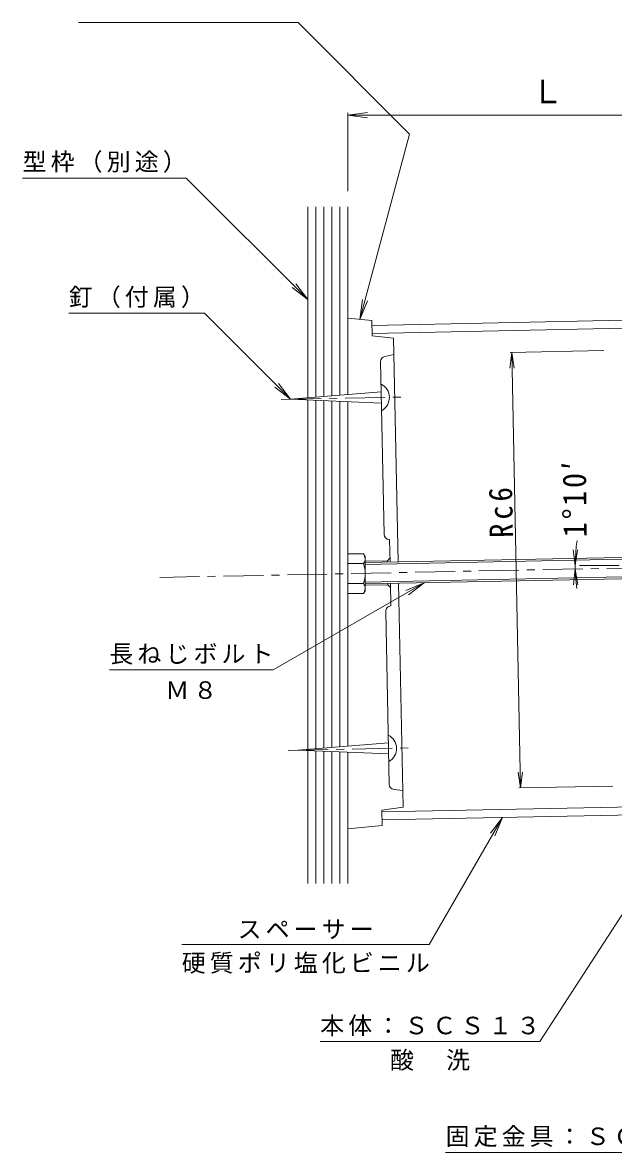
# Model space of a CAD drawing. Units: millimetres, scale not verified. Extents: x -790 to 782, y -582 to 568.
# Drawn here: x -789.9 to -568, y -387.7 to 37.2 of the extents above; entities that cross this region are included whole.
import ezdxf
from ezdxf.enums import TextEntityAlignment as Align

# ---------------------------------------------------------------- set-up
doc = ezdxf.new("R2010")
doc.units = ezdxf.units.MM
doc.header["$LTSCALE"] = 3
doc.linetypes.add('CHAIN1', pattern=[8, 5, -1, 1, -1])
for name, color, linetype, lineweight in [('3-0', 4, 'Continuous', 9), ('3-3', 4, 'Continuous', 9), ('3-4', 7, 'Continuous', 9), ('3-5', 7, 'Continuous', 9), ('3-9', 7, 'Continuous', 9), ('3-A', 2, 'Continuous', 9), ('3-B', 3, 'Continuous', 9), ('3-F', 7, 'Continuous', 9)]:
    doc.layers.add(name, color=color, linetype=linetype, lineweight=lineweight)
doc.styles.add('ＭＳ ゴシック', font='')
doc.styles.get('ＭＳ ゴシック').set_extended_font_data('MS Gothic')

msp = doc.modelspace()

# ---------------------------------------------------------------- linework, layer by layer
at = {"layer": '3-0', "linetype": 'CHAIN1'}
for p, q in [((-738.436, -171.462), (-511.45, -166.839)), ((-517.739, -166.967), (-582.752, -166.967))]:
    msp.add_line(p, q, dxfattribs=at)
at = {"layer": '3-3'}
for p, q in [((-658.683, -76.672), (-563.753, -74.739)), ((-658.622, -79.672), (-563.692, -77.739)), ((-654.957, -259.634), (-560.088, -257.702)), ((-654.896, -262.634), (-560.027, -260.702))]:
    msp.add_line(p, q, dxfattribs=at)
at = {"layer": '3-4'}
for p, q in [((-667.739, 2.44), (-660.303, 3.419)), ((-667.739, 3.34), (-667.739, -26.128)), ((-667.739, 2.44), (-517.739, 2.44)), ((-667.739, 2.44), (-660.303, 1.461)), ((-667.739, -89.506), (-667.739, -66.755))]:
    msp.add_line(p, q, dxfattribs=at)
at = {"layer": '3-4', "color": 6}
for p, q in [((-667.739, -74.002), (-658.72, -74.819)), ((-667.739, -74.002), (-667.739, -102.683)), ((-658.72, -74.819), (-658.603, -80.568)), ((-658.603, -80.568), (-650.585, -81.405)), ((-650.585, -81.405), (-648.869, -165.637)), ((-653.786, -88.299), (-650.457, -87.653)), ((-654.082, -155.241), (-655.404, -90.303)), ((-667.739, -105.331), (-667.739, -234.876)), ((-652.042, -157.2), (-651.869, -165.698)), ((-652.879, -165.219), (-661.239, -165.389)), ((-652.695, -174.217), (-661.239, -174.391)), ((-652.705, -173.717), (-652.695, -174.217)), ((-651.675, -175.196), (-652.695, -174.217)), ((-651.706, -173.697), (-651.533, -182.195)), ((-648.706, -173.635), (-646.991, -257.868)), ((-653.492, -184.235), (-652.167, -249.263)), ((-667.739, -237.193), (-667.739, -266.042)), ((-647.118, -251.619), (-650.416, -251.207)), ((-654.969, -259.031), (-646.991, -257.868)), ((-654.969, -259.031), (-654.852, -264.779)), ((-654.852, -264.779), (-667.739, -266.042))]:
    msp.add_line(p, q, dxfattribs=at)
at = {"layer": '3-4', "color": 6, "linetype": 'CHAIN1'}
for p, q in [((-692.79, -104.519), (-647.766, -103.602)), ((-690.102, -236.491), (-645.078, -235.574))]:
    msp.add_line(p, q, dxfattribs=at)
at = {"layer": '3-4', "color": 6}
msp.add_lwpolyline([(-651.899, -164.198), (-652.879, -165.219), (-652.868, -165.719)], dxfattribs=at)
for centre, start, end in [((-653.405, -90.262), 100.97882, 181.16667), ((-652.082, -155.2), 181.16667, 271.16667), ((-651.492, -184.194), 91.16667, 181.16667), ((-650.168, -249.222), 181.16667, 262.86652)]:
    msp.add_arc(centre, 2, start, end, dxfattribs=at)
at = {"layer": '3-5'}
for p, q in [((-686.462, 37.224), (-768.962, 37.224)), ((-644.548, -4.689), (-686.462, 37.224)), ((-663.23, -74.411), (-644.548, -4.689)), ((-728.434, -21.275), (-789.934, -21.275)), ((-682.739, -66.97), (-728.434, -21.275)), ((-682.739, -66.97), (-688.689, -62.405)), ((-682.739, -66.97), (-687.304, -61.02)), ((-663.23, -74.411), (-662.251, -66.975)), ((-663.23, -74.411), (-660.36, -67.481)), ((-721.575, -72.124), (-772.575, -72.124)), ((-689.253, -104.446), (-721.575, -72.124)), ((-689.253, -104.446), (-695.203, -99.881)), ((-689.253, -104.446), (-693.819, -98.496)), ((-639.046, -173.453), (-695.833, -206.239)), ((-639.046, -173.453), (-645.976, -176.323)), ((-639.046, -173.453), (-644.997, -178.018)), ((-695.833, -206.239), (-757.333, -206.239)), ((-609.583, -261.711), (-637.162, -309.48)), ((-609.583, -261.711), (-614.148, -267.661)), ((-609.583, -261.711), (-612.453, -268.64)), ((-730.162, -309.48), (-637.162, -309.48)), ((-678.118, -346.007), (-595.618, -346.007)), ((-631.007, -387.71), (-538.007, -387.71))]:
    msp.add_line(p, q, dxfattribs=at)
msp.add_lwpolyline([(-595.618, -346.007), (-539.911, -259.938), (-543.129, -266.713)], dxfattribs=at)
at = {"layer": '3-9'}
for p, q in [((-682.739, -103.913), (-682.739, -32.128)), ((-679.739, -103.667), (-679.739, -32.128)), ((-676.739, -103.421), (-676.739, -32.128)), ((-673.739, -103.175), (-673.739, -32.128)), ((-670.739, -102.929), (-670.739, -32.128)), ((-667.739, -74.002), (-667.739, -32.128)), ((-682.739, -236.106), (-682.739, -104.714)), ((-679.739, -235.86), (-679.739, -104.838)), ((-676.739, -235.614), (-676.739, -104.961)), ((-673.739, -235.368), (-673.739, -105.084)), ((-670.739, -235.122), (-670.739, -105.208)), ((-682.739, -286.588), (-682.739, -236.576)), ((-679.739, -286.588), (-679.739, -236.7)), ((-676.739, -286.588), (-676.739, -236.823)), ((-673.739, -286.588), (-673.739, -236.946)), ((-670.739, -286.588), (-670.739, -237.07)), ((-667.739, -266.042), (-667.739, -286.588))]:
    msp.add_line(p, q, dxfattribs=at)
at = {"layer": '3-A'}
for p, q in [((-661.239, -165.889), (-513.552, -162.881)), ((-661.239, -166.589), (-512.838, -163.567)), ((-661.239, -173.191), (-512.704, -170.166)), ((-661.239, -173.891), (-513.39, -170.88))]:
    msp.add_line(p, q, dxfattribs=at)
for points in [[(-655.173, -101.652), (-689.25, -104.446), (-655.088, -105.851)], [(-652.486, -233.625), (-686.562, -236.419), (-652.4, -237.824)]]:
    msp.add_lwpolyline(points, dxfattribs=at)
for centre in [(-657.797, -103.806), (-655.109, -235.779)]:
    msp.add_arc(centre, 5.667, 299.23895, 63.09441, dxfattribs=at)
at = {"layer": '3-B', "color": 2}
for p, q in [((-667.739, -177.522), (-667.739, -162.522)), ((-667.739, -162.522), (-661.816, -162.522)), ((-661.239, -163.522), (-661.816, -162.522)), ((-661.239, -176.522), (-661.239, -163.522)), ((-667.739, -166.275), (-661.816, -166.275)), ((-667.739, -173.769), (-661.816, -173.769)), ((-667.739, -177.522), (-661.816, -177.522)), ((-661.239, -176.522), (-661.816, -177.522))]:
    msp.add_line(p, q, dxfattribs=at)
for centre, radius, start, end in [((-664.912, -164.296), 3.674, 327.40569, 358.48375), ((-665.628, -164.723), 4.402, 4.30109, 30.00002), ((-673.688, -170.022), 12.449, 342.48215, 17.51787), ((-664.912, -175.749), 3.674, 1.51627, 32.59433), ((-665.628, -175.321), 4.402, 330, 355.69893)]:
    msp.add_arc(centre, radius, start, end, dxfattribs=at)
at = {"layer": '3-F'}
for p, q in [((-606.165, -86.836), (-606.827, -92.799)), ((-571.523, -86.13), (-606.765, -86.848)), ((-606.165, -86.836), (-602.829, -250.632)), ((-606.165, -86.836), (-605.261, -92.767)), ((-582.29, -166.967), (-583.073, -161.019)), ((-582.29, -166.967), (-581.507, -161.019)), ((-582.277, -168.281), (-582.939, -174.245)), ((-582.277, -168.281), (-581.373, -174.213)), ((-602.829, -250.632), (-603.734, -244.7)), ((-602.829, -250.632), (-602.168, -244.669)), ((-568.187, -249.926), (-603.429, -250.644))]:
    msp.add_line(p, q, dxfattribs=at)
msp.add_arc((-517.74, -166.967), 64.55, 171.62926, 187.68095, dxfattribs=at)

# ---------------------------------------------------------------- texts
at = {"layer": '3-4', "color": 2, "style": 'ＭＳ ゴシック'}
msp.add_text('Ｌ', height=8.798, dxfattribs=at).set_placement((-598.739, 4.24), align=Align.BOTTOM_LEFT)
at = {"layer": '3-5', "char_height": 6.598, "attachment_point": 7, "style": 'ＭＳ ゴシック'}
for s, insert in [('\\T1.17;スペーサー', (-709.162, -307.48)), ('\\T1.17;硬質ポリ塩化ビニル', (-730.162, -320.48)), ('\\T1.17;本体：ＳＣＳ１３', (-678.118, -344.007)), ('\\T1.17;酸\u3000洗', (-651.868, -357.007)), ('\\T1.17;固定金具：ＳＧＨＣ', (-631.007, -385.71))]:
    msp.add_mtext(s, dxfattribs=dict(at, insert=insert))
at = {"layer": '3-F', "char_height": 6.598, "attachment_point": 7, "style": 'ＭＳ ゴシック'}
for s, insert in [('\\T1.17;型枠（別途）', (-789.934, -19.275)), ('\\T1.17;釘（付属）', (-772.575, -70.124)), ('\\T1.17;長ねじボルト', (-757.333, -204.239)), ('\\T1.17;Ｍ８', (-736.333, -217.239))]:
    msp.add_mtext(s, dxfattribs=dict(at, insert=insert))
at = {"layer": '3-F', "color": 2, "char_height": 8.798, "attachment_point": 7, "style": 'ＭＳ ゴシック'}
for s, insert, rotation in [('\\T1.19;\\W0.95;1°10′', (-577.872, -156.337), 90.583), ('\\T1.27;\\W0.9;Rc6', (-605.513, -156.493), 91.167)]:
    msp.add_mtext(s, dxfattribs=dict(at, insert=insert, rotation=rotation))

doc.saveas('drawing.dxf')
